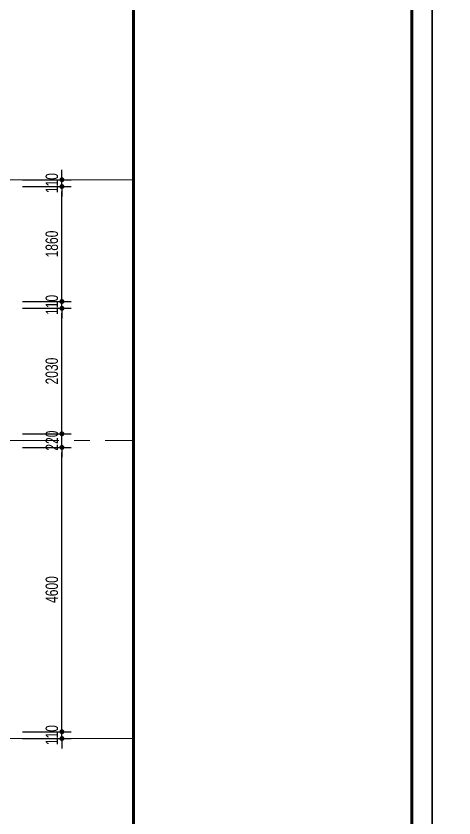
# Model space of a CAD drawing. Header units: millimetres. Extents: x 942520 to 1056220, y -189448 to -147448.
# Drawn here: x 977795 to 984874, y -179511 to -166538 of the extents above; entities that cross this region are included whole.
import ezdxf

# ---------------------------------------------------------------- set-up
doc = ezdxf.new("R2010")
doc.units = ezdxf.units.MM
doc.header["$MEASUREMENT"] = 0
doc.header["$PDMODE"] = 2
doc.header["$PDSIZE"] = 1
doc.linetypes.add('ACAD_ISO03W100', pattern=[30, 12, -18])
doc.linetypes.add('CENTER', pattern=[2, 1.25, -0.25, 0.25, -0.25])
doc.layers.get('DEFPOINTS').update_dxf_attribs({"color": 1})
for name, color, linetype, lineweight in [('DWGshare.com_1', 7, 'Continuous', 35), ('DWGshare.com_10', 126, 'Continuous', 13), ('DWGshare.com_12', 139, 'CENTER', 9), ('DWGshare.com_2', 1, 'Continuous', 40)]:
    doc.layers.add(name, color=color, linetype=linetype, lineweight=lineweight)
doc.styles.add('DWGshare.com_3', font='VHARIALN.TTF', dxfattribs={"width": 0.85})
doc.dimstyles.new('DWGshare.com_1', dxfattribs={"dimscale": 100, "dimtxt": 1.8, "dimasz": 0.8, "dimexe": 1.5, "dimexo": 0, "dimgap": 0.6, "dimtad": 1, "dimdec": 0, "dimlfac": 2, "dimzin": 0, "dimdsep": 46, "dimtxsty": 'DWGshare.com_3', "dimblk": 'DWGshare.com_38', "dimcen": 0, "dimclrd": 256, "dimclre": 256, "dimclrt": 124, "dimazin": 2, "dimtfac": 0.75, "dimtdec": 0, "dimtix": 1, "dimtmove": 2, "dimatfit": 2, "dimfxl": 1, "dimtolj": 1, "dimtzin": 0, "dimarcsym": 0})

# ---------------------------------------------------------------- blocks, each defined once
blk = doc.blocks.new('DWGshare.com_81')
at = {"color": 139}
for p, q in [((-9650, 41768), (-9650, 650)), ((-650, 41768), (-650, 650))]:
    blk.add_line(p, q, dxfattribs=at)
blk.add_lwpolyline([(-84000, 59400), (-84000, 0), (0, 0), (0, 59400)], close=True, dxfattribs=at)
at = {"color": 139, "const_width": 100}
for points in [[(-9650, 650), (-82567, 650), (-82567, 58750), (-9650, 58750)], [(-650, 650), (-9650, 650), (-9650, 58750), (-650, 58750)]]:
    blk.add_lwpolyline(points, close=True, dxfattribs=at)
blk = doc.blocks.new('DWGshare.com_38')
at = {"color": 0, "linetype": 'ByBlock', "lineweight": -2}
blk.add_line((-0.5, 0), (-1, 0), dxfattribs=at)
at = {"color": 0, "linetype": 'ByBlock', "const_width": 0.5}
blk.add_lwpolyline([(-0.25, 0, 1), (0.25, 0, 1)], format="xyb", close=True, dxfattribs=at)
blk = doc.blocks.new('*D93')
at = {"layer": 'DEFPOINTS', "color": 0, "linetype": 'Continuous', "transparency": 16777216}
for p in [(977901, -178116), (978536, -178116), (977901, -178226)]:
    blk.add_point(p, dxfattribs=at)
at = {"layer": 'DWGshare.com_10', "linetype": 'Continuous', "lineweight": -2, "transparency": 16777216}
for p, q in [((978536, -178036), (978536, -177956)), ((977901, -178116), (978686, -178116)), ((978536, -178226), (978536, -178116)), ((977901, -178226), (978686, -178226)), ((978536, -178306), (978536, -178386))]:
    blk.add_line(p, q, dxfattribs=at)
at = {"layer": 'DWGshare.com_10', "linetype": 'Continuous', "lineweight": -2, "transparency": 16777216, "xscale": 80, "yscale": 80, "zscale": 80}
for p, rotation in [((978536, -178116), 270), ((978536, -178226), 90)]:
    blk.add_blockref('DWGshare.com_38', p, dxfattribs=dict(at, rotation=rotation))
at = {"layer": 'DWGshare.com_10', "color": 124, "linetype": 'Continuous', "transparency": 16777216, "insert": (978374, -178171), "char_height": 200, "attachment_point": 5, "rotation": 90, "style": 'DWGshare.com_3'}
blk.add_mtext('\\A1;110', dxfattribs=at)
blk = doc.blocks.new('DWGshare.com_108')
at = {"color": 0, "linetype": 'ByBlock', "lineweight": -2}
for p, q in [((-1, 0.17), (0, 0)), ((-1, 0.17), (-1, -0.17)), ((0, 0), (-1, -0.17))]:
    blk.add_line(p, q, dxfattribs=at)
blk = doc.blocks.new('*D94')
at = {"layer": 'DEFPOINTS', "color": 0, "linetype": 'Continuous', "transparency": 16777216}
for p in [(977901, -173516), (978536, -173516), (977901, -178116)]:
    blk.add_point(p, dxfattribs=at)
at = {"layer": 'DWGshare.com_10', "linetype": 'Continuous', "lineweight": -2, "transparency": 16777216}
for p, q in [((977901, -173516), (978686, -173516)), ((978536, -178036), (978536, -173596)), ((977901, -178116), (978686, -178116))]:
    blk.add_line(p, q, dxfattribs=at)
at = {"layer": 'DWGshare.com_10', "linetype": 'Continuous', "lineweight": -2, "transparency": 16777216, "xscale": 80, "yscale": 80, "zscale": 80}
for p, rotation in [((978536, -173516), 90), ((978536, -178116), 270)]:
    blk.add_blockref('DWGshare.com_38', p, dxfattribs=dict(at, rotation=rotation))
at = {"layer": 'DWGshare.com_10', "color": 124, "linetype": 'Continuous', "transparency": 16777216, "insert": (978374, -175816), "char_height": 200, "attachment_point": 5, "rotation": 90, "style": 'DWGshare.com_3'}
blk.add_mtext('\\A1;4600', dxfattribs=at)
blk = doc.blocks.new('*D95')
at = {"layer": 'DEFPOINTS', "color": 0, "linetype": 'Continuous', "transparency": 16777216}
for p in [(977901, -173296), (978536, -173296), (977901, -173516)]:
    blk.add_point(p, dxfattribs=at)
at = {"layer": 'DWGshare.com_10', "linetype": 'Continuous', "lineweight": -2, "transparency": 16777216}
for p, q in [((978536, -173216), (978536, -173136)), ((977901, -173296), (978686, -173296)), ((978536, -173516), (978536, -173296)), ((977901, -173516), (978686, -173516)), ((978536, -173596), (978536, -173676))]:
    blk.add_line(p, q, dxfattribs=at)
at = {"layer": 'DWGshare.com_10', "linetype": 'Continuous', "lineweight": -2, "transparency": 16777216, "xscale": 80, "yscale": 80, "zscale": 80}
for p, rotation in [((978536, -173296), 270), ((978536, -173516), 90)]:
    blk.add_blockref('DWGshare.com_38', p, dxfattribs=dict(at, rotation=rotation))
at = {"layer": 'DWGshare.com_10', "color": 124, "linetype": 'Continuous', "transparency": 16777216, "insert": (978374, -173406), "char_height": 200, "attachment_point": 5, "rotation": 90, "style": 'DWGshare.com_3'}
blk.add_mtext('\\A1;220', dxfattribs=at)
blk = doc.blocks.new('*D96')
at = {"layer": 'DEFPOINTS', "color": 0, "linetype": 'Continuous', "transparency": 16777216}
for p in [(977901, -171266), (978536, -171266), (977901, -173296)]:
    blk.add_point(p, dxfattribs=at)
at = {"layer": 'DWGshare.com_10', "linetype": 'Continuous', "lineweight": -2, "transparency": 16777216}
for p, q in [((977901, -171266), (978686, -171266)), ((978536, -173216), (978536, -171346)), ((977901, -173296), (978686, -173296))]:
    blk.add_line(p, q, dxfattribs=at)
at = {"layer": 'DWGshare.com_10', "linetype": 'Continuous', "lineweight": -2, "transparency": 16777216, "xscale": 80, "yscale": 80, "zscale": 80}
for p, rotation in [((978536, -171266), 90), ((978536, -173296), 270)]:
    blk.add_blockref('DWGshare.com_38', p, dxfattribs=dict(at, rotation=rotation))
at = {"layer": 'DWGshare.com_10', "color": 124, "linetype": 'Continuous', "transparency": 16777216, "insert": (978374, -172281), "char_height": 200, "attachment_point": 5, "rotation": 90, "style": 'DWGshare.com_3'}
blk.add_mtext('\\A1;2030', dxfattribs=at)
blk = doc.blocks.new('*D97')
at = {"layer": 'DEFPOINTS', "color": 0, "linetype": 'Continuous', "transparency": 16777216}
for p in [(977901, -171156), (978536, -171156), (977901, -171266)]:
    blk.add_point(p, dxfattribs=at)
at = {"layer": 'DWGshare.com_10', "linetype": 'Continuous', "lineweight": -2, "transparency": 16777216}
for p, q in [((978536, -171076), (978536, -170996)), ((977901, -171156), (978686, -171156)), ((978536, -171266), (978536, -171156)), ((977901, -171266), (978686, -171266)), ((978536, -171346), (978536, -171426))]:
    blk.add_line(p, q, dxfattribs=at)
at = {"layer": 'DWGshare.com_10', "linetype": 'Continuous', "lineweight": -2, "transparency": 16777216, "xscale": 80, "yscale": 80, "zscale": 80}
for p, rotation in [((978536, -171156), 270), ((978536, -171266), 90)]:
    blk.add_blockref('DWGshare.com_38', p, dxfattribs=dict(at, rotation=rotation))
at = {"layer": 'DWGshare.com_10', "color": 124, "linetype": 'Continuous', "transparency": 16777216, "insert": (978374, -171211), "char_height": 200, "attachment_point": 5, "rotation": 90, "style": 'DWGshare.com_3'}
blk.add_mtext('\\A1;110', dxfattribs=at)
blk = doc.blocks.new('*D98')
at = {"layer": 'DEFPOINTS', "color": 0, "linetype": 'Continuous', "transparency": 16777216}
for p in [(977901, -169296), (978536, -169296), (977901, -171156)]:
    blk.add_point(p, dxfattribs=at)
at = {"layer": 'DWGshare.com_10', "linetype": 'Continuous', "lineweight": -2, "transparency": 16777216}
for p, q in [((977901, -169296), (978686, -169296)), ((978536, -171076), (978536, -169376)), ((977901, -171156), (978686, -171156))]:
    blk.add_line(p, q, dxfattribs=at)
at = {"layer": 'DWGshare.com_10', "linetype": 'Continuous', "lineweight": -2, "transparency": 16777216, "xscale": 80, "yscale": 80, "zscale": 80}
for p, rotation in [((978536, -169296), 90), ((978536, -171156), 270)]:
    blk.add_blockref('DWGshare.com_38', p, dxfattribs=dict(at, rotation=rotation))
at = {"layer": 'DWGshare.com_10', "color": 124, "linetype": 'Continuous', "transparency": 16777216, "insert": (978374, -170226), "char_height": 200, "attachment_point": 5, "rotation": 90, "style": 'DWGshare.com_3'}
blk.add_mtext('\\A1;1860', dxfattribs=at)
blk = doc.blocks.new('*D99')
at = {"layer": 'DEFPOINTS', "color": 0, "linetype": 'Continuous', "transparency": 16777216}
for p in [(977901, -169186), (977901, -169296), (978536, -169186)]:
    blk.add_point(p, dxfattribs=at)
at = {"layer": 'DWGshare.com_10', "linetype": 'Continuous', "lineweight": -2, "transparency": 16777216}
for p, q in [((978536, -169106), (978536, -169026)), ((977901, -169186), (978686, -169186)), ((977901, -169296), (978686, -169296)), ((978536, -169296), (978536, -169186)), ((978536, -169376), (978536, -169456))]:
    blk.add_line(p, q, dxfattribs=at)
at = {"layer": 'DWGshare.com_10', "linetype": 'Continuous', "lineweight": -2, "transparency": 16777216, "xscale": 80, "yscale": 80, "zscale": 80}
for p, rotation in [((978536, -169186), 270), ((978536, -169296), 90)]:
    blk.add_blockref('DWGshare.com_38', p, dxfattribs=dict(at, rotation=rotation))
at = {"layer": 'DWGshare.com_10', "color": 124, "linetype": 'Continuous', "transparency": 16777216, "insert": (978374, -169241), "char_height": 200, "attachment_point": 5, "rotation": 90, "style": 'DWGshare.com_3'}
blk.add_mtext('\\A1;110', dxfattribs=at)

msp = doc.modelspace()

# ---------------------------------------------------------------- linework, layer by layer
at = {"layer": 'DWGshare.com_12', "ltscale": 1000}
for p, q in [((943236.3, -169186.4), (979694.8, -169186.4)), ((943236.3, -173406.4), (979694.8, -173406.4)), ((943236.3, -178226.4), (979694.8, -178226.4))]:
    msp.add_line(p, q, dxfattribs=at)
at = {"layer": 'DWGshare.com_2', "linetype": 'ACAD_ISO03W100', "ltscale": 20, "const_width": 15}
for points in [[(943236.3, -169186.4), (979694.8, -169186.4)], [(943236.3, -178226.4), (979694.8, -178226.4)]]:
    msp.add_lwpolyline(points, dxfattribs=at)

# ---------------------------------------------------------------- block references
at = {"layer": 'DWGshare.com_1', "xscale": 0.5, "yscale": 0.5, "zscale": 0.5}
for p in [(984519.8, -189447.9), (1026519.8, -189447.9)]:
    msp.add_blockref('DWGshare.com_81', p, dxfattribs=at)

# ---------------------------------------------------------------- dimensions: what is measured, and where the dimension line sits
at = {"layer": 'DWGshare.com_10', "linetype": 'Continuous'}
for base, p1, p2, picture, middle in [((978536.3, -169186.4), (977901.1, -169296.4), (977901.1, -169186.4), '*D99', (978374.1, -169241.4)), ((978536.3, -169296.4), (977901.1, -171156.4), (977901.1, -169296.4), '*D98', (978374.1, -170226.4)), ((978536.3, -171156.4), (977901.1, -171266.4), (977901.1, -171156.4), '*D97', (978374.1, -171211.4)), ((978536.3, -171266.4), (977901.1, -173296.4), (977901.1, -171266.4), '*D96', (978374.1, -172281.4)), ((978536.3, -173296.4), (977901.1, -173516.4), (977901.1, -173296.4), '*D95', (978374.1, -173406.4)), ((978536.3, -173516.4), (977901.1, -178116.4), (977901.1, -173516.4), '*D94', (978374.1, -175816.4)), ((978536.3, -178116.4), (977901.1, -178226.4), (977901.1, -178116.4), '*D93', (978374.1, -178171.4))]:
    dim = msp.add_linear_dim(base=base, p1=p1, p2=p2, angle=90, dimstyle='DWGshare.com_1', override={"dimtxt": 2, "dimlfac": 1, "dimldrblk": 'DWGshare.com_108'}, dxfattribs=at)
    dim.commit()
    dim.dimension.update_dxf_attribs({"geometry": picture, "text_midpoint": middle})

doc.saveas('drawing.dxf')
